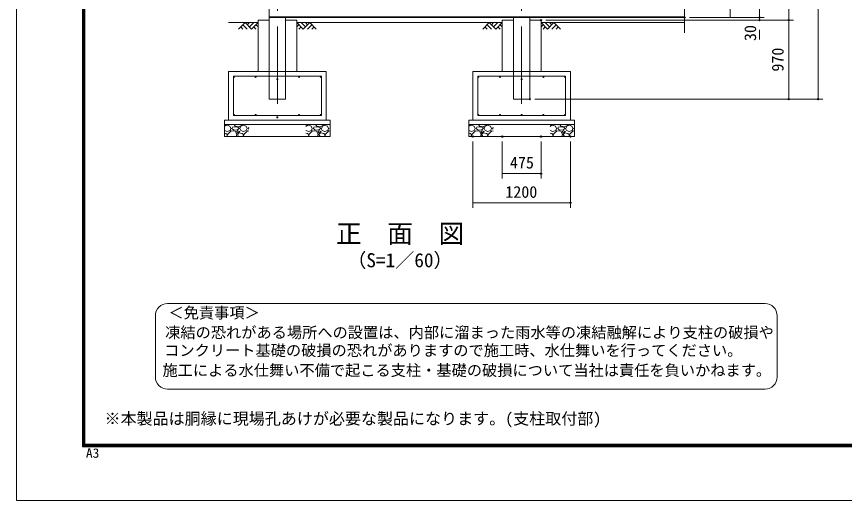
# Model space of a CAD drawing. Units: millimetres at full size. Extents: x -12600 to 12600, y -8910 to 8910.
# Drawn here: x -12600 to -2433, y -8910 to -2969 of the extents above; entities that cross this region are included whole.
import ezdxf
from ezdxf.enums import TextEntityAlignment as Align

# ---------------------------------------------------------------- set-up
doc = ezdxf.new("R2010")
doc.units = ezdxf.units.MM
doc.header["$LTSCALE"] = 30
doc.header["$PDMODE"] = 32
doc.header["$PDSIZE"] = 15
doc.linetypes.add('USER1', pattern=[50.8, 31.75, -6.35, 6.35, -6.35])
for name, color, linetype, lineweight in [('0-1_D-STR-DIM', 7, 'Continuous', 13), ('0-2_D-BMK', 2, 'USER1', 13), ('0-3_D-STR3', 3, 'Continuous', 13), ('0-4_D-STR1', 1, 'Continuous', 18), ('0-8_D-TTL-TXT', 7, 'Continuous', 13), ('0-9_D-BGD', 7, 'Continuous', 18), ('0-A_D-STR4', 7, 'Continuous', 18), ('0-B_D-DCR-HCH', 7, 'Continuous', 13), ('0-C_D-TTL', 7, 'Continuous', 18)]:
    doc.layers.add(name, color=color, linetype=linetype, lineweight=lineweight)
doc.layers.add('0-6_Defpoints', color=253, linetype='Continuous')
doc.styles.add('ＭＳ ゴシック', font='')
doc.styles.get('ＭＳ ゴシック').set_extended_font_data('MS Gothic')

msp = doc.modelspace()

# ---------------------------------------------------------------- linework, layer by layer
at = {"layer": '0-1_D-STR-DIM'}
for p, q in [((-3117.14, 7017.35), (-3117.14, -3012.65)), ((-2757.14, 7017.35), (-2757.14, -3982.65)), ((-3477.14, -982.65), (-3477.14, -2982.65)), ((-4397.14, -3170.25), (-4397.14, -2008.31)), ((-3837.14, -2982.65), (-3837.14, -2316.65)), ((-6099.64, -3012.65), (-3057.14, -3012.65)), ((-6099.64, -3012.65), (-3417.14, -3012.65)), ((-6099.64, -3012.65), (-3057.14, -3012.65)), ((-4337.14, -2982.65), (-3777.14, -2982.65)), ((-4337.14, -2982.65), (-3417.14, -2982.65)), ((-4337.14, -2982.65), (-3417.14, -2982.65)), ((-3477.14, -2982.65), (-3477.14, -3012.65)), ((-3117.14, -3012.65), (-3117.14, -3982.65)), ((-3477.14, -3132.65), (-3477.14, -3252.65)), ((-6237.14, -3982.65), (-3057.14, -3982.65)), ((-6237.14, -3982.65), (-2697.14, -3982.65)), ((-6997.14, -4502.65), (-6997.14, -5318)), ((-6634.64, -4502.65), (-6634.64, -4958)), ((-6159.64, -4502.65), (-6159.64, -4958)), ((-5797.14, -4502.65), (-5797.14, -5318)), ((-6634.64, -4898), (-6159.64, -4898)), ((-6997.14, -5258), (-5797.14, -5258))]:
    msp.add_line(p, q, dxfattribs=at)
at = {"layer": '0-2_D-BMK'}
for p, q in [((-9397.14, -4042.65), (-9397.14, 7077.35)), ((-6397.14, -4042.65), (-6397.14, 7077.35))]:
    msp.add_line(p, q, dxfattribs=at)
at = {"layer": '0-3_D-STR3'}
for p, q in [((-4397.14, -2973.65), (-9497.14, -2973.65)), ((-8857.14, -3702.65), (-9937.14, -3702.65)), ((-9937.14, -4182.65), (-9937.14, -3702.65)), ((-8857.14, -4182.65), (-8857.14, -3702.65)), ((-5857.14, -3702.65), (-6937.14, -3702.65)), ((-6937.14, -4182.65), (-6937.14, -3702.65)), ((-5857.14, -4182.65), (-5857.14, -3702.65)), ((-8857.14, -4182.65), (-9937.14, -4182.65)), ((-5857.14, -4182.65), (-6937.14, -4182.65))]:
    msp.add_line(p, q, dxfattribs=at)
for centre in [(-9930.64, -3709.15), (-9663.89, -3709.15), (-9397.14, -3739.15), (-9130.39, -3709.15), (-8863.64, -3709.15), (-6930.64, -3709.15), (-6663.89, -3709.15), (-6397.14, -3739.15), (-6130.39, -3709.15), (-5863.64, -3709.15), (-9930.64, -4176.15), (-9663.89, -4176.15), (-9397.14, -4206.15), (-9130.39, -4176.15), (-8863.64, -4176.15), (-6930.64, -4176.15), (-6663.89, -4176.15), (-6397.14, -4176.15), (-6130.39, -4176.15), (-5863.64, -4176.15)]:
    msp.add_circle(centre, 6.5, dxfattribs=at)
at = {"layer": '0-4_D-STR1'}
for p, q in [((-9497.14, -2978.65), (-4397.14, -2978.65)), ((-9497.14, -2982.65), (-4397.14, -2982.65))]:
    msp.add_line(p, q, dxfattribs=at)
for points in [[(-9297.14, 7017.35), (-9497.14, 7017.35), (-9497.14, -3982.65), (-9297.14, -3982.65), (-9297.14, -2982.65)], [(-6497.14, -2982.65), (-6497.14, -3982.65), (-6297.14, -3982.65), (-6297.14, -2982.65)]]:
    msp.add_lwpolyline(points, dxfattribs=at)
at = {"layer": '0-6_Defpoints'}
for p in [(-6159.64, -3012.65), (-4397.14, -2982.65), (-4397.14, -2982.65), (-3477.14, -2982.65), (-3477.14, -3012.65), (-3117.14, -3012.65), (-6297.14, -3982.65), (-6297.14, -3982.65), (-3117.14, -3982.65), (-2757.14, -3982.65), (-6997.14, -4442.65), (-6634.64, -4442.65), (-6159.64, -4442.65), (-5797.14, -4442.65), (-6159.64, -4898), (-5797.14, -5258)]:
    msp.add_point(p, dxfattribs=at)
at = {"layer": '0-8_D-TTL-TXT', "color": 2}
for p, q in [((-3408.76, -6493.05), (-10745.41, -6493.05)), ((-10895.41, -6643.05), (-10895.41, -7393.05)), ((-3258.76, -7393.05), (-3258.76, -6643.05)), ((-10745.41, -7543.05), (-3408.76, -7543.05))]:
    msp.add_line(p, q, dxfattribs=at)
for centre, start, end in [((-10745.41, -6643.05), 90, 180), ((-3408.76, -6643.05), 0, 90), ((-10745.41, -7393.05), 180, 270), ((-3408.76, -7393.05), 270, 0)]:
    msp.add_arc(centre, 150, start, end, dxfattribs=at)
at = {"layer": '0-9_D-BGD'}
for p, q in [((-9634.64, -3042.65), (-9997.14, -3042.65)), ((-6634.64, -3042.65), (-9159.64, -3042.65)), ((-4397.14, -3042.65), (-6159.64, -3042.65))]:
    msp.add_line(p, q, dxfattribs=at)
at = {"layer": '0-A_D-STR4'}
for p, q in [((-9634.64, -3012.65), (-9497.14, -3012.65)), ((-9634.64, -3012.65), (-9634.64, -3642.65)), ((-9297.14, -3012.65), (-9159.64, -3012.65)), ((-9159.64, -3012.65), (-9159.64, -3642.65)), ((-6634.64, -3012.65), (-6497.14, -3012.65)), ((-6634.64, -3012.65), (-6634.64, -3642.65)), ((-6297.14, -3012.65), (-6159.64, -3012.65)), ((-6159.64, -3012.65), (-6159.64, -3642.65)), ((-8797.14, -3642.65), (-9997.14, -3642.65)), ((-9997.14, -4242.65), (-9997.14, -3642.65)), ((-8797.14, -4242.65), (-8797.14, -3642.65)), ((-5797.14, -3642.65), (-6997.14, -3642.65)), ((-6997.14, -4242.65), (-6997.14, -3642.65)), ((-5797.14, -4242.65), (-5797.14, -3642.65)), ((-8747.14, -4242.65), (-10047.14, -4242.65)), ((-10047.14, -4242.65), (-10047.14, -4442.65)), ((-8747.14, -4242.65), (-8747.14, -4442.65)), ((-5747.14, -4242.65), (-7047.14, -4242.65)), ((-7047.14, -4242.65), (-7047.14, -4442.65)), ((-5747.14, -4242.65), (-5747.14, -4442.65)), ((-8747.14, -4292.65), (-10047.14, -4292.65)), ((-5747.14, -4292.65), (-7047.14, -4292.65)), ((-8747.14, -4442.65), (-10047.14, -4442.65)), ((-5747.14, -4442.65), (-7047.14, -4442.65))]:
    msp.add_line(p, q, dxfattribs=at)
at = {"layer": '0-B_D-DCR-HCH'}
for p, q in [((-9794.28, -3042.65), (-9874.1, -3122.47)), ((-9794.28, -3042.65), (-9714.46, -3122.47)), ((-9767.67, -3069.26), (-9741.07, -3042.65)), ((-9741.07, -3095.87), (-9687.86, -3042.65)), ((-9714.46, -3122.47), (-9634.64, -3042.65)), ((-9079.83, -3122.47), (-9159.64, -3042.65)), ((-9053.22, -3095.87), (-9106.43, -3042.65)), ((-9000.01, -3042.65), (-9079.83, -3122.47)), ((-9026.48, -3069.4), (-9053.22, -3042.65)), ((-9000.01, -3042.65), (-8920.19, -3122.47)), ((-6794.28, -3042.65), (-6874.1, -3122.47)), ((-6794.28, -3042.65), (-6714.46, -3122.47)), ((-6767.67, -3069.26), (-6741.07, -3042.65)), ((-6741.07, -3095.87), (-6687.86, -3042.65)), ((-6714.46, -3122.47), (-6634.64, -3042.65)), ((-6079.83, -3122.47), (-6159.64, -3042.65)), ((-6053.22, -3095.87), (-6106.43, -3042.65)), ((-6000.01, -3042.65), (-6079.83, -3122.47)), ((-6026.48, -3069.4), (-6053.22, -3042.65)), ((-6000.01, -3042.65), (-5920.19, -3122.47)), ((-9847.49, -3095.87), (-9820.76, -3122.47)), ((-9820.89, -3069.26), (-9767.43, -3122.47)), ((-9687.86, -3095.87), (-9661.13, -3122.47)), ((-9661.25, -3069.26), (-9634.64, -3095.74)), ((-9133.04, -3069.26), (-9159.64, -3095.74)), ((-9106.43, -3095.87), (-9133.16, -3122.47)), ((-8973.4, -3069.26), (-9026.86, -3122.47)), ((-8946.8, -3095.87), (-8973.52, -3122.47)), ((-6847.49, -3095.87), (-6820.76, -3122.47)), ((-6820.89, -3069.26), (-6767.43, -3122.47)), ((-6687.86, -3095.87), (-6661.13, -3122.47)), ((-6661.25, -3069.26), (-6634.64, -3095.74)), ((-6133.04, -3069.26), (-6159.64, -3095.74)), ((-6106.43, -3095.87), (-6133.16, -3122.47)), ((-5973.4, -3069.26), (-6026.86, -3122.47)), ((-5946.8, -3095.87), (-5973.52, -3122.47)), ((-10022.44, -4297.88), (-10047.14, -4310.82)), ((-10047.14, -4320.19), (-10044.44, -4313.88)), ((-10047.14, -4368.23), (-10046.44, -4369.88)), ((-10046.44, -4369.88), (-10012.44, -4379.88)), ((-10044.44, -4313.88), (-10012.44, -4303.88)), ((-10020.95, -4292.65), (-10022.44, -4297.88)), ((-10012.44, -4303.88), (-9980.44, -4315.88)), ((-10012.44, -4379.88), (-9978.44, -4369.88)), ((-9997.8, -4292.65), (-9996.44, -4295.88)), ((-9980.44, -4315.88), (-9968.44, -4341.88)), ((-9978.44, -4369.88), (-9968.44, -4341.88)), ((-9954.44, -4341.88), (-9948.44, -4325.88)), ((-9932.44, -4365.88), (-9954.44, -4341.88)), ((-9910.44, -4321.88), (-9948.44, -4325.88)), ((-9886.44, -4361.88), (-9932.44, -4365.88)), ((-9914.44, -4315.88), (-9927.99, -4292.65)), ((-9864.44, -4319.88), (-9914.44, -4315.88)), ((-9870.44, -4331.88), (-9910.44, -4321.88)), ((-9868.44, -4341.88), (-9886.44, -4361.88)), ((-9868.44, -4341.88), (-9870.44, -4331.88)), ((-9822.44, -4297.88), (-9864.44, -4319.88)), ((-9858.44, -4341.88), (-9846.44, -4369.88)), ((-9856.44, -4341.88), (-9844.44, -4313.88)), ((-9846.44, -4369.88), (-9812.44, -4379.88)), ((-9844.44, -4313.88), (-9812.44, -4303.88)), ((-9820.95, -4292.65), (-9822.44, -4297.88)), ((-9812.44, -4303.88), (-9780.44, -4315.88)), ((-9812.44, -4379.88), (-9778.44, -4369.88)), ((-9797.8, -4292.65), (-9796.44, -4295.88)), ((-9796.44, -4295.88), (-9754.44, -4297.88)), ((-9780.44, -4315.88), (-9768.44, -4341.88)), ((-9778.44, -4369.88), (-9768.44, -4341.88)), ((-9754.44, -4297.88), (-9747.68, -4292.65)), ((-9754.44, -4341.88), (-9748.44, -4325.88)), ((-9747.14, -4349.83), (-9754.44, -4341.88)), ((-9747.14, -4325.74), (-9748.44, -4325.88)), ((-9022.44, -4297.88), (-9047.14, -4310.82)), ((-9047.14, -4320.19), (-9044.44, -4313.88)), ((-9047.14, -4368.23), (-9046.44, -4369.88)), ((-9046.44, -4369.88), (-9012.44, -4379.88)), ((-9044.44, -4313.88), (-9012.44, -4303.88)), ((-9020.95, -4292.65), (-9022.44, -4297.88)), ((-9012.44, -4303.88), (-8980.44, -4315.88)), ((-9012.44, -4379.88), (-8978.44, -4369.88)), ((-8997.8, -4292.65), (-8996.44, -4295.88)), ((-8980.44, -4315.88), (-8968.44, -4341.88)), ((-8978.44, -4369.88), (-8968.44, -4341.88)), ((-8954.44, -4341.88), (-8948.44, -4325.88)), ((-8932.44, -4365.88), (-8954.44, -4341.88)), ((-8910.44, -4321.88), (-8948.44, -4325.88)), ((-8886.44, -4361.88), (-8932.44, -4365.88)), ((-8914.44, -4315.88), (-8927.99, -4292.65)), ((-8864.44, -4319.88), (-8914.44, -4315.88)), ((-8870.44, -4331.88), (-8910.44, -4321.88)), ((-8868.44, -4341.88), (-8886.44, -4361.88)), ((-8868.44, -4341.88), (-8870.44, -4331.88)), ((-8822.44, -4297.88), (-8864.44, -4319.88)), ((-8858.44, -4341.88), (-8846.44, -4369.88)), ((-8856.44, -4341.88), (-8844.44, -4313.88)), ((-8846.44, -4369.88), (-8812.44, -4379.88)), ((-8844.44, -4313.88), (-8812.44, -4303.88)), ((-8820.95, -4292.65), (-8822.44, -4297.88)), ((-8812.44, -4303.88), (-8780.44, -4315.88)), ((-8812.44, -4379.88), (-8778.44, -4369.88)), ((-8797.8, -4292.65), (-8796.44, -4295.88)), ((-8796.44, -4295.88), (-8754.44, -4297.88)), ((-8780.44, -4315.88), (-8768.44, -4341.88)), ((-8778.44, -4369.88), (-8768.44, -4341.88)), ((-8754.44, -4297.88), (-8747.68, -4292.65)), ((-8754.44, -4341.88), (-8748.44, -4325.88)), ((-8747.14, -4349.83), (-8754.44, -4341.88)), ((-8747.14, -4325.74), (-8748.44, -4325.88)), ((-7022.44, -4297.88), (-7047.14, -4310.82)), ((-7047.14, -4320.19), (-7044.44, -4313.88)), ((-7047.14, -4368.23), (-7046.44, -4369.88)), ((-7046.44, -4369.88), (-7012.44, -4379.88)), ((-7044.44, -4313.88), (-7012.44, -4303.88)), ((-7020.95, -4292.65), (-7022.44, -4297.88)), ((-7012.44, -4303.88), (-6980.44, -4315.88)), ((-7012.44, -4379.88), (-6978.44, -4369.88)), ((-6997.8, -4292.65), (-6996.44, -4295.88)), ((-6996.44, -4295.88), (-6954.44, -4297.88)), ((-6980.44, -4315.88), (-6968.44, -4341.88)), ((-6978.44, -4369.88), (-6968.44, -4341.88)), ((-6954.44, -4297.88), (-6947.68, -4292.65)), ((-6954.44, -4341.88), (-6948.44, -4325.88)), ((-6932.44, -4365.88), (-6954.44, -4341.88)), ((-6910.44, -4321.88), (-6948.44, -4325.88)), ((-6886.44, -4361.88), (-6932.44, -4365.88)), ((-6914.44, -4315.88), (-6927.99, -4292.65)), ((-6864.44, -4319.88), (-6914.44, -4315.88)), ((-6870.44, -4331.88), (-6910.44, -4321.88)), ((-6868.44, -4341.88), (-6886.44, -4361.88)), ((-6868.44, -4341.88), (-6870.44, -4331.88)), ((-6822.44, -4297.88), (-6864.44, -4319.88)), ((-6858.44, -4341.88), (-6846.44, -4369.88)), ((-6856.44, -4341.88), (-6844.44, -4313.88)), ((-6846.44, -4369.88), (-6812.44, -4379.88)), ((-6844.44, -4313.88), (-6812.44, -4303.88)), ((-6820.95, -4292.65), (-6822.44, -4297.88)), ((-6812.44, -4303.88), (-6780.44, -4315.88)), ((-6812.44, -4379.88), (-6778.44, -4369.88)), ((-6797.8, -4292.65), (-6796.44, -4295.88)), ((-6796.44, -4295.88), (-6754.44, -4297.88)), ((-6780.44, -4315.88), (-6768.44, -4341.88)), ((-6778.44, -4369.88), (-6768.44, -4341.88)), ((-6754.44, -4297.88), (-6747.68, -4292.65)), ((-6754.44, -4341.88), (-6748.44, -4325.88)), ((-6747.14, -4349.83), (-6754.44, -4341.88)), ((-6747.14, -4325.74), (-6748.44, -4325.88)), ((-6022.44, -4297.88), (-6047.14, -4310.82)), ((-6047.14, -4320.19), (-6044.44, -4313.88)), ((-6047.14, -4368.23), (-6046.44, -4369.88)), ((-6046.44, -4369.88), (-6012.44, -4379.88)), ((-6044.44, -4313.88), (-6012.44, -4303.88)), ((-6020.95, -4292.65), (-6022.44, -4297.88)), ((-6012.44, -4303.88), (-5980.44, -4315.88)), ((-6012.44, -4379.88), (-5978.44, -4369.88)), ((-5997.8, -4292.65), (-5996.44, -4295.88)), ((-5996.44, -4295.88), (-5954.44, -4297.88)), ((-5980.44, -4315.88), (-5968.44, -4341.88)), ((-5978.44, -4369.88), (-5968.44, -4341.88)), ((-5954.44, -4297.88), (-5947.68, -4292.65)), ((-5954.44, -4341.88), (-5948.44, -4325.88)), ((-5932.44, -4365.88), (-5954.44, -4341.88)), ((-5910.44, -4321.88), (-5948.44, -4325.88)), ((-5886.44, -4361.88), (-5932.44, -4365.88)), ((-5914.44, -4315.88), (-5927.99, -4292.65)), ((-5864.44, -4319.88), (-5914.44, -4315.88)), ((-5870.44, -4331.88), (-5910.44, -4321.88)), ((-5868.44, -4341.88), (-5886.44, -4361.88)), ((-5868.44, -4341.88), (-5870.44, -4331.88)), ((-5822.44, -4297.88), (-5864.44, -4319.88)), ((-5858.44, -4341.88), (-5846.44, -4369.88)), ((-5856.44, -4341.88), (-5844.44, -4313.88)), ((-5846.44, -4369.88), (-5812.44, -4379.88)), ((-5844.44, -4313.88), (-5812.44, -4303.88)), ((-5820.95, -4292.65), (-5822.44, -4297.88)), ((-5812.44, -4303.88), (-5780.44, -4315.88)), ((-5812.44, -4379.88), (-5778.44, -4369.88)), ((-5797.8, -4292.65), (-5796.44, -4295.88)), ((-5796.44, -4295.88), (-5754.44, -4297.88)), ((-5780.44, -4315.88), (-5768.44, -4341.88)), ((-5778.44, -4369.88), (-5768.44, -4341.88)), ((-5754.44, -4297.88), (-5747.68, -4292.65)), ((-5754.44, -4341.88), (-5748.44, -4325.88)), ((-5747.14, -4349.83), (-5754.44, -4341.88)), ((-5747.14, -4325.74), (-5748.44, -4325.88)), ((-10028.44, -4403.88), (-10047.14, -4401.07)), ((-10012.44, -4417.88), (-10028.44, -4403.88)), ((-10019.54, -4442.65), (-10012.44, -4429.88)), ((-10012.44, -4429.88), (-10012.44, -4417.88)), ((-10010.44, -4415.88), (-10011.71, -4442.65)), ((-9964.44, -4373.88), (-10010.44, -4415.88)), ((-9916.44, -4377.88), (-9964.44, -4373.88)), ((-9894.44, -4413.88), (-9916.44, -4377.88)), ((-9903.65, -4442.65), (-9894.44, -4413.88)), ((-9882.44, -4373.88), (-9896.44, -4379.88)), ((-9896.44, -4379.88), (-9888.44, -4399.88)), ((-9888.44, -4399.88), (-9858.44, -4381.88)), ((-9868.44, -4397.88), (-9888.44, -4417.88)), ((-9888.44, -4417.88), (-9872.44, -4441.88)), ((-9858.44, -4381.88), (-9882.44, -4373.88)), ((-9872.44, -4441.88), (-9865.96, -4442.65)), ((-9828.44, -4403.88), (-9868.44, -4397.88)), ((-9812.44, -4417.88), (-9828.44, -4403.88)), ((-9819.54, -4442.65), (-9812.44, -4429.88)), ((-9812.44, -4429.88), (-9812.44, -4417.88)), ((-9810.44, -4415.88), (-9811.71, -4442.65)), ((-9764.44, -4373.88), (-9810.44, -4415.88)), ((-9747.14, -4375.32), (-9764.44, -4373.88)), ((-9028.44, -4403.88), (-9047.14, -4401.07)), ((-9012.44, -4417.88), (-9028.44, -4403.88)), ((-9019.54, -4442.65), (-9012.44, -4429.88)), ((-9012.44, -4429.88), (-9012.44, -4417.88)), ((-9010.44, -4415.88), (-9011.71, -4442.65)), ((-8964.44, -4373.88), (-9010.44, -4415.88)), ((-8916.44, -4377.88), (-8964.44, -4373.88)), ((-8894.44, -4413.88), (-8916.44, -4377.88)), ((-8903.65, -4442.65), (-8894.44, -4413.88)), ((-8882.44, -4373.88), (-8896.44, -4379.88)), ((-8896.44, -4379.88), (-8888.44, -4399.88)), ((-8888.44, -4399.88), (-8858.44, -4381.88)), ((-8868.44, -4397.88), (-8888.44, -4417.88)), ((-8888.44, -4417.88), (-8872.44, -4441.88)), ((-8858.44, -4381.88), (-8882.44, -4373.88)), ((-8872.44, -4441.88), (-8865.96, -4442.65)), ((-8828.44, -4403.88), (-8868.44, -4397.88)), ((-8812.44, -4417.88), (-8828.44, -4403.88)), ((-8819.54, -4442.65), (-8812.44, -4429.88)), ((-8812.44, -4429.88), (-8812.44, -4417.88)), ((-8810.44, -4415.88), (-8811.71, -4442.65)), ((-8764.44, -4373.88), (-8810.44, -4415.88)), ((-8747.14, -4375.32), (-8764.44, -4373.88)), ((-7028.44, -4403.88), (-7047.14, -4401.07)), ((-7012.44, -4417.88), (-7028.44, -4403.88)), ((-7019.54, -4442.65), (-7012.44, -4429.88)), ((-7012.44, -4429.88), (-7012.44, -4417.88)), ((-7010.44, -4415.88), (-7011.71, -4442.65)), ((-6964.44, -4373.88), (-7010.44, -4415.88)), ((-6916.44, -4377.88), (-6964.44, -4373.88)), ((-6894.44, -4413.88), (-6916.44, -4377.88)), ((-6903.65, -4442.65), (-6894.44, -4413.88)), ((-6882.44, -4373.88), (-6896.44, -4379.88)), ((-6896.44, -4379.88), (-6888.44, -4399.88)), ((-6888.44, -4399.88), (-6858.44, -4381.88)), ((-6868.44, -4397.88), (-6888.44, -4417.88)), ((-6888.44, -4417.88), (-6872.44, -4441.88)), ((-6858.44, -4381.88), (-6882.44, -4373.88)), ((-6872.44, -4441.88), (-6865.96, -4442.65)), ((-6828.44, -4403.88), (-6868.44, -4397.88)), ((-6812.44, -4417.88), (-6828.44, -4403.88)), ((-6819.54, -4442.65), (-6812.44, -4429.88)), ((-6812.44, -4429.88), (-6812.44, -4417.88)), ((-6810.44, -4415.88), (-6811.71, -4442.65)), ((-6764.44, -4373.88), (-6810.44, -4415.88)), ((-6747.14, -4375.32), (-6764.44, -4373.88)), ((-6028.44, -4403.88), (-6047.14, -4401.07)), ((-6012.44, -4417.88), (-6028.44, -4403.88)), ((-6019.54, -4442.65), (-6012.44, -4429.88)), ((-6012.44, -4429.88), (-6012.44, -4417.88)), ((-6010.44, -4415.88), (-6011.71, -4442.65)), ((-5964.44, -4373.88), (-6010.44, -4415.88)), ((-5916.44, -4377.88), (-5964.44, -4373.88)), ((-5894.44, -4413.88), (-5916.44, -4377.88)), ((-5903.65, -4442.65), (-5894.44, -4413.88)), ((-5882.44, -4373.88), (-5896.44, -4379.88)), ((-5896.44, -4379.88), (-5888.44, -4399.88)), ((-5888.44, -4399.88), (-5858.44, -4381.88)), ((-5868.44, -4397.88), (-5888.44, -4417.88)), ((-5888.44, -4417.88), (-5872.44, -4441.88)), ((-5858.44, -4381.88), (-5882.44, -4373.88)), ((-5872.44, -4441.88), (-5865.96, -4442.65)), ((-5828.44, -4403.88), (-5868.44, -4397.88)), ((-5812.44, -4417.88), (-5828.44, -4403.88)), ((-5819.54, -4442.65), (-5812.44, -4429.88)), ((-5812.44, -4429.88), (-5812.44, -4417.88)), ((-5810.44, -4415.88), (-5811.71, -4442.65)), ((-5764.44, -4373.88), (-5810.44, -4415.88)), ((-5747.14, -4375.32), (-5764.44, -4373.88))]:
    msp.add_line(p, q, dxfattribs=at)
for points in [[(-9996.44, -4295.88), (-9954.44, -4297.88), (-9947.68, -4292.65)], [(-8996.44, -4295.88), (-8954.44, -4297.88), (-8947.68, -4292.65)]]:
    msp.add_lwpolyline(points, dxfattribs=at)
at = {"layer": '0-C_D-TTL', "color": 2}
msp.add_lwpolyline([(-12600, 8910), (12600, 8910), (12600, -8910), (-12600, -8910)], close=True, dxfattribs=at)
at = {"layer": '0-C_D-TTL'}
for points in [[(-11790, 8250), (11790, 8250), (11790, -8250), (-11790, -8250)], [(-11782.5, 8242.5), (11782.5, 8242.5), (11782.5, -8242.5), (-11782.5, -8242.5)], [(-11775, 8235), (11775, 8235), (11775, -8235), (-11775, -8235)], [(-11767.5, 8227.5), (11767.5, 8227.5), (11767.5, -8227.5), (-11767.5, -8227.5)], [(-11760, 8220), (11760, 8220), (11760, -8220), (-11760, -8220)]]:
    msp.add_lwpolyline(points, close=True, dxfattribs=at)

# ---------------------------------------------------------------- texts
at = {"layer": '0-1_D-STR-DIM', "style": 'ＭＳ ゴシック'}
for s, p in [('30', (-3474.71, -3270.17)), ('970', (-3137.39, -3645.06))]:
    msp.add_text(s, height=144.3, rotation=90, dxfattribs=at).set_placement(p, align=Align.BOTTOM_LEFT)
for s, p in [('475', (-6540.72, -4877.76)), ('1200', (-6597.9, -5237.76))]:
    msp.add_text(s, height=144.3, dxfattribs=at).set_placement(p, align=Align.BOTTOM_LEFT)
at = {"layer": '0-8_D-TTL-TXT', "style": 'ＭＳ ゴシック'}
for s, height, p in [('正\u3000面\u3000図', 230.9, (-8676.84, -5819.65)), ('（S=1／60）', 173.1, (-8540.4, -6099.24)), ('＜免責事項＞ \u3000\u3000', 137, (-10734.29, -6715.59)), ('凍結の恐れがある場所への設置は、内部に溜まった雨水等の凍結融解により支柱の破損や', 137, (-10774.87, -6957.08)), ('コンクリート基礎の破損の恐れがありますので施工時、水仕舞いを行ってください。', 137, (-10787.2, -7177.35)), ('施工による水仕舞い不備で起こる支柱・基礎の破損について当社は責任を負いかねます。 ', 137, (-10808.17, -7421.83)), ('※本製品は胴縁に現場孔あけが必要な製品になります。(支柱取付部)', 144.3, (-11520, -8020.81))]:
    msp.add_text(s, height=height, dxfattribs=at).set_placement(p, align=Align.BOTTOM_LEFT)
at = {"layer": '0-C_D-TTL', "style": 'ＭＳ ゴシック', "width": 1.05}
msp.add_text('A3', height=115.5, dxfattribs=at).set_placement((-11748.26, -8420.43), align=Align.BOTTOM_LEFT)

doc.saveas('drawing.dxf')
